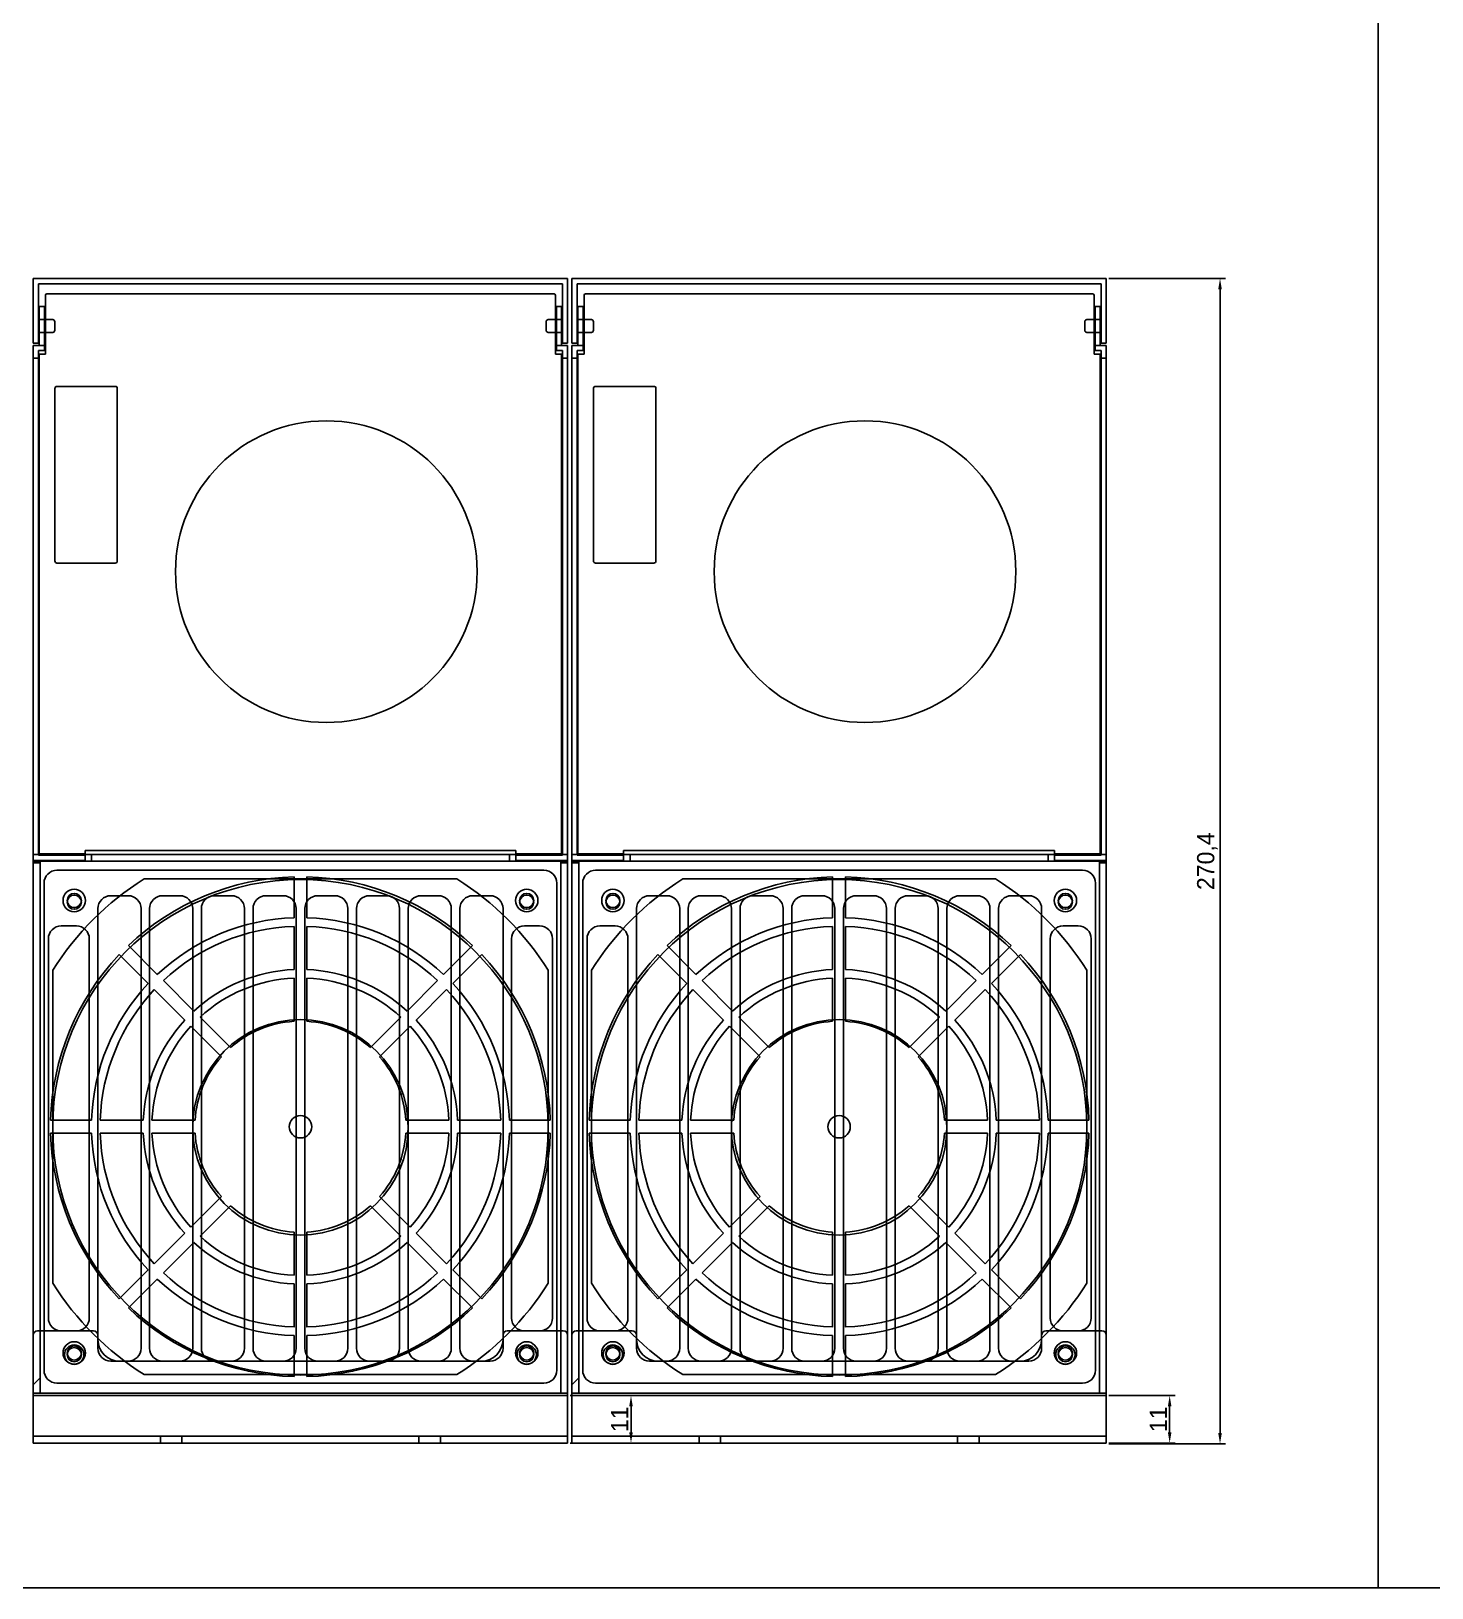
# Model space of a CAD drawing. Header units: millimetres. Extents: x 18670 to 20876, y -1616 to -172.
# Drawn here: x 20005.1 to 20330.2, y -1615.5 to -1254.3 of the extents above; entities that cross this region are included whole.
import ezdxf

# ---------------------------------------------------------------- set-up
doc = ezdxf.new("R2010")
doc.units = ezdxf.units.MM
for name, color, linetype in [('CASE', 7, 'Continuous'), ('CASE BRACKET', 7, 'Continuous'), ('CASE COVER', 7, 'Continuous'), ('FAN', 7, 'Continuous'), ('방열판', 7, 'Continuous')]:
    doc.layers.add(name, color=color, linetype=linetype)
doc.dimstyles.get("Standard").update_dxf_attribs({"dimtxt": 4, "dimasz": 2, "dimexe": 0.4, "dimexo": 0.9, "dimgap": 0.9, "dimtad": 1, "dimdsep": 46, "dimtxsty": 'Standard', "dimcen": 0.09, "dimclrd": 6, "dimclre": 6, "dimclrt": 4, "dimadec": 0, "dimazin": 2, "dimtfac": 1, "dimtofl": 0, "dimtmove": 0, "dimatfit": 3, "dimfxl": 1, "dimtolj": 1, "dimtzin": 0, "dimarcsym": 0})

# ---------------------------------------------------------------- blocks, each defined once
blk = doc.blocks.new('*D823')
at = {"color": 6, "lineweight": -2, "transparency": 16777216}
for p, q in [((20130.23, -1570.93), (20145.56, -1570.93)), ((20144.31, -1573.43), (20144.31, -1579.43)), ((20130.23, -1581.93), (20145.56, -1581.93))]:
    blk.add_line(p, q, dxfattribs=at)
at = {"color": 6, "transparency": 16777216}
for points in [[(20143.89, -1573.43), (20144.73, -1573.43), (20144.31, -1570.93)], [(20143.89, -1579.43), (20144.73, -1579.43), (20144.31, -1581.93)]]:
    blk.add_solid(points, dxfattribs=at)
at = {"layer": 'Defpoints', "color": 0, "transparency": 16777216}
for p in [(20129.61, -1570.93), (20129.61, -1581.93), (20144.31, -1581.93)]:
    blk.add_point(p, dxfattribs=at)
at = {"color": 1, "transparency": 16777216, "insert": (20141.69, -1576.43), "char_height": 4, "attachment_point": 5, "rotation": 90}
blk.add_mtext('11', dxfattribs=at)
blk = doc.blocks.new('*D828')
at = {"color": 6, "lineweight": -2, "transparency": 16777216}
for p, q in [((20255.23, -1311.73), (20282.25, -1311.73)), ((20281, -1314.23), (20281, -1579.63)), ((20255.23, -1582.13), (20282.25, -1582.13))]:
    blk.add_line(p, q, dxfattribs=at)
at = {"color": 6, "transparency": 16777216}
for points in [[(20280.58, -1314.23), (20281.41, -1314.23), (20281, -1311.73)], [(20280.58, -1579.63), (20281.41, -1579.63), (20281, -1582.13)]]:
    blk.add_solid(points, dxfattribs=at)
at = {"layer": 'Defpoints', "color": 0, "transparency": 16777216}
for p in [(20254.61, -1311.73), (20254.61, -1582.13), (20281, -1582.13)]:
    blk.add_point(p, dxfattribs=at)
at = {"color": 1, "transparency": 16777216, "insert": (20278.04, -1446.93), "char_height": 4, "attachment_point": 5, "rotation": 90}
blk.add_mtext('270,4', dxfattribs=at)
blk = doc.blocks.new('*D829')
at = {"color": 6, "lineweight": -2, "transparency": 16777216}
for p, q in [((20255.23, -1570.93), (20270.56, -1570.93)), ((20269.31, -1573.43), (20269.31, -1579.43)), ((20255.23, -1581.93), (20270.56, -1581.93))]:
    blk.add_line(p, q, dxfattribs=at)
at = {"color": 6, "transparency": 16777216}
for points in [[(20268.89, -1573.43), (20269.73, -1573.43), (20269.31, -1570.93)], [(20268.89, -1579.43), (20269.73, -1579.43), (20269.31, -1581.93)]]:
    blk.add_solid(points, dxfattribs=at)
at = {"layer": 'Defpoints', "color": 0, "transparency": 16777216}
for p in [(20254.61, -1570.93), (20254.61, -1581.93), (20269.31, -1581.93)]:
    blk.add_point(p, dxfattribs=at)
at = {"color": 1, "transparency": 16777216, "insert": (20266.69, -1576.43), "char_height": 4, "attachment_point": 5, "rotation": 90}
blk.add_mtext('11', dxfattribs=at)

msp = doc.modelspace()

# ---------------------------------------------------------------- linework, layer by layer
for p, q in [((20317.684, -367.636), (20317.684, -1615.542)), ((18669.776, -1615.542), (20876.286, -1615.542))]:
    msp.add_line(p, q)
at = {"layer": 'CASE'}
for p, q in [((20008.206, -1318.234), (20007.006, -1318.234)), ((20007.006, -1318.234), (20007.006, -1327.234)), ((20008.206, -1318.234), (20008.206, -1328.434)), ((20008.406, -1315.734), (20008.406, -1329.234)), ((20126.306, -1315.234), (20008.906, -1315.234)), ((20126.806, -1315.734), (20126.806, -1329.234)), ((20127.006, -1318.234), (20128.206, -1318.234)), ((20127.006, -1318.234), (20127.006, -1328.434)), ((20128.206, -1318.234), (20128.206, -1327.234)), ((20133.206, -1318.234), (20132.006, -1318.234)), ((20132.006, -1318.234), (20132.006, -1327.234)), ((20133.206, -1318.234), (20133.206, -1328.434)), ((20133.406, -1315.734), (20133.406, -1329.234)), ((20251.306, -1315.234), (20133.906, -1315.234)), ((20251.806, -1315.734), (20251.806, -1329.234)), ((20252.006, -1318.234), (20253.206, -1318.234)), ((20252.006, -1318.234), (20252.006, -1328.434)), ((20253.206, -1318.234), (20253.206, -1327.234)), ((20005.606, -1327.234), (20005.606, -1446.734)), ((20007.006, -1327.234), (20005.606, -1327.234)), ((20006.806, -1328.434), (20006.806, -1445.534)), ((20008.206, -1328.434), (20006.806, -1328.434)), ((20008.206, -1327.234), (20007.006, -1327.234)), ((20007.006, -1329.234), (20007.006, -1445.234)), ((20008.406, -1329.234), (20007.006, -1329.234)), ((20126.806, -1329.234), (20128.206, -1329.234)), ((20127.006, -1327.234), (20128.206, -1327.234)), ((20127.006, -1328.434), (20128.406, -1328.434)), ((20128.206, -1327.234), (20129.606, -1327.234)), ((20128.206, -1329.234), (20128.206, -1445.234)), ((20128.406, -1328.434), (20128.406, -1445.534)), ((20129.606, -1327.234), (20129.606, -1446.734)), ((20130.606, -1327.234), (20130.606, -1446.734)), ((20132.006, -1327.234), (20130.606, -1327.234)), ((20131.806, -1328.434), (20131.806, -1445.534)), ((20133.206, -1328.434), (20131.806, -1328.434)), ((20133.206, -1327.234), (20132.006, -1327.234)), ((20132.006, -1329.234), (20132.006, -1445.234)), ((20133.406, -1329.234), (20132.006, -1329.234)), ((20251.806, -1329.234), (20253.206, -1329.234)), ((20252.006, -1327.234), (20253.206, -1327.234)), ((20252.006, -1328.434), (20253.406, -1328.434)), ((20253.206, -1327.234), (20254.606, -1327.234)), ((20253.206, -1329.234), (20253.206, -1445.234)), ((20253.406, -1328.434), (20253.406, -1445.534)), ((20254.606, -1327.234), (20254.606, -1446.734)), ((20006.806, -1330.234), (20005.606, -1330.234)), ((20128.406, -1330.234), (20129.606, -1330.234)), ((20131.806, -1330.234), (20130.606, -1330.234)), ((20253.406, -1330.234), (20254.606, -1330.234)), ((20010.606, -1337.237), (20010.606, -1377.237)), ((20024.606, -1336.737), (20011.106, -1336.737)), ((20025.106, -1337.237), (20025.106, -1377.237)), ((20135.606, -1337.237), (20135.606, -1377.237)), ((20149.606, -1336.737), (20136.106, -1336.737)), ((20150.106, -1337.237), (20150.106, -1377.237)), ((20024.606, -1377.737), (20011.106, -1377.737)), ((20149.606, -1377.737), (20136.106, -1377.737)), ((20117.606, -1444.434), (20017.606, -1444.434)), ((20017.606, -1444.434), (20017.606, -1445.234)), ((20117.606, -1444.434), (20117.606, -1445.234)), ((20242.606, -1444.434), (20142.606, -1444.434)), ((20142.606, -1444.434), (20142.606, -1445.234)), ((20242.606, -1444.434), (20242.606, -1445.234)), ((20017.606, -1446.734), (20005.606, -1446.734)), ((20017.606, -1445.534), (20006.806, -1445.534)), ((20017.606, -1445.234), (20007.006, -1445.234)), ((20017.606, -1445.534), (20017.606, -1446.734)), ((20117.606, -1445.234), (20128.206, -1445.234)), ((20117.606, -1445.534), (20128.406, -1445.534)), ((20117.606, -1445.534), (20117.606, -1446.734)), ((20117.606, -1446.734), (20129.606, -1446.734)), ((20142.606, -1446.734), (20130.606, -1446.734)), ((20142.606, -1445.534), (20131.806, -1445.534)), ((20142.606, -1445.234), (20132.006, -1445.234)), ((20142.606, -1445.534), (20142.606, -1446.734)), ((20242.606, -1445.234), (20253.206, -1445.234)), ((20242.606, -1445.534), (20253.406, -1445.534)), ((20242.606, -1445.534), (20242.606, -1446.734)), ((20242.606, -1446.734), (20254.606, -1446.734))]:
    msp.add_line(p, q, dxfattribs=at)
at = {"layer": 'CASE', "color": 5}
for p, q in [((20005.606, -1446.934), (20005.606, -1445.334)), ((20129.606, -1445.334), (20005.606, -1445.334)), ((20129.606, -1446.934), (20005.606, -1446.934)), ((20005.606, -1570.334), (20005.606, -1447.334)), ((20007.206, -1447.334), (20005.606, -1447.334)), ((20007.206, -1570.334), (20007.206, -1446.934)), ((20019.106, -1445.334), (20019.106, -1446.934)), ((20116.106, -1445.334), (20116.106, -1446.934)), ((20128.006, -1570.334), (20128.006, -1446.934)), ((20128.006, -1447.334), (20129.606, -1447.334)), ((20129.606, -1446.934), (20129.606, -1445.334)), ((20129.606, -1570.334), (20129.606, -1447.334)), ((20130.606, -1446.934), (20130.606, -1445.334)), ((20254.606, -1445.334), (20130.606, -1445.334)), ((20254.606, -1446.934), (20130.606, -1446.934)), ((20130.606, -1570.334), (20130.606, -1447.334)), ((20132.206, -1447.334), (20130.606, -1447.334)), ((20132.206, -1570.334), (20132.206, -1446.934)), ((20144.106, -1445.334), (20144.106, -1446.934)), ((20241.106, -1445.334), (20241.106, -1446.934)), ((20253.006, -1570.334), (20253.006, -1446.934)), ((20253.006, -1447.334), (20254.606, -1447.334)), ((20254.606, -1446.934), (20254.606, -1445.334)), ((20254.606, -1570.334), (20254.606, -1447.334)), ((20066.106, -1460.058), (20066.106, -1450.554)), ((20069.106, -1460.058), (20069.106, -1450.554)), ((20191.106, -1460.058), (20191.106, -1450.554)), ((20194.106, -1460.058), (20194.106, -1450.554)), ((20066.106, -1472.065), (20066.106, -1462.059)), ((20069.106, -1472.065), (20069.106, -1462.059)), ((20191.106, -1472.065), (20191.106, -1462.059)), ((20194.106, -1472.065), (20194.106, -1462.059)), ((20034.388, -1473.196), (20027.668, -1466.475)), ((20107.544, -1466.475), (20100.823, -1473.196)), ((20159.388, -1473.196), (20152.668, -1466.475)), ((20232.544, -1466.475), (20225.823, -1473.196)), ((20032.267, -1475.317), (20025.547, -1468.597)), ((20109.665, -1468.597), (20102.945, -1475.317)), ((20157.267, -1475.317), (20150.547, -1468.597)), ((20234.665, -1468.597), (20227.945, -1475.317)), ((20040.757, -1483.808), (20033.682, -1476.732)), ((20042.879, -1481.686), (20035.803, -1474.61)), ((20066.106, -1484.08), (20066.106, -1474.067)), ((20069.106, -1484.08), (20069.106, -1474.067)), ((20099.408, -1474.61), (20092.333, -1481.686)), ((20101.53, -1476.732), (20094.454, -1483.808)), ((20165.757, -1483.808), (20158.682, -1476.732)), ((20167.879, -1481.686), (20160.803, -1474.61)), ((20191.106, -1484.08), (20191.106, -1474.067)), ((20194.106, -1484.08), (20194.106, -1474.067)), ((20224.408, -1474.61), (20217.333, -1481.686)), ((20226.53, -1476.732), (20219.454, -1483.808)), ((20051.375, -1490.182), (20044.294, -1483.102)), ((20090.917, -1483.102), (20083.837, -1490.182)), ((20176.375, -1490.182), (20169.294, -1483.102)), ((20215.917, -1483.102), (20208.837, -1490.182)), ((20049.253, -1492.304), (20042.173, -1485.223)), ((20093.039, -1485.223), (20085.958, -1492.304)), ((20174.253, -1492.304), (20167.173, -1485.223)), ((20218.039, -1485.223), (20210.958, -1492.304)), ((20019.129, -1507.034), (20009.625, -1507.034)), ((20031.137, -1507.034), (20021.13, -1507.034)), ((20043.152, -1507.034), (20033.138, -1507.034)), ((20102.073, -1507.034), (20092.06, -1507.034)), ((20114.082, -1507.034), (20104.075, -1507.034)), ((20125.586, -1507.034), (20116.083, -1507.034)), ((20144.129, -1507.034), (20134.625, -1507.034)), ((20156.137, -1507.034), (20146.13, -1507.034)), ((20168.152, -1507.034), (20158.138, -1507.034)), ((20227.073, -1507.034), (20217.06, -1507.034)), ((20239.082, -1507.034), (20229.075, -1507.034)), ((20250.586, -1507.034), (20241.083, -1507.034)), ((20019.129, -1510.034), (20009.625, -1510.034)), ((20031.137, -1510.034), (20021.13, -1510.034)), ((20043.152, -1510.034), (20033.138, -1510.034)), ((20102.073, -1510.034), (20092.06, -1510.034)), ((20114.082, -1510.034), (20104.075, -1510.034)), ((20125.586, -1510.034), (20116.083, -1510.034)), ((20144.129, -1510.034), (20134.625, -1510.034)), ((20156.137, -1510.034), (20146.13, -1510.034)), ((20168.152, -1510.034), (20158.138, -1510.034)), ((20227.073, -1510.034), (20217.06, -1510.034)), ((20239.082, -1510.034), (20229.075, -1510.034)), ((20250.586, -1510.034), (20241.083, -1510.034)), ((20049.253, -1524.765), (20042.173, -1531.846)), ((20051.375, -1526.887), (20044.294, -1533.967)), ((20083.837, -1526.887), (20090.917, -1533.967)), ((20093.039, -1531.846), (20085.958, -1524.765)), ((20174.253, -1524.765), (20167.173, -1531.846)), ((20176.375, -1526.887), (20169.294, -1533.967)), ((20208.837, -1526.887), (20215.917, -1533.967)), ((20218.039, -1531.846), (20210.958, -1524.765)), ((20040.757, -1533.261), (20033.682, -1540.337)), ((20066.106, -1543.002), (20066.106, -1532.989)), ((20069.106, -1543.002), (20069.106, -1532.989)), ((20101.53, -1540.337), (20094.454, -1533.261)), ((20165.757, -1533.261), (20158.682, -1540.337)), ((20191.106, -1543.002), (20191.106, -1532.989)), ((20194.106, -1543.002), (20194.106, -1532.989)), ((20226.53, -1540.337), (20219.454, -1533.261)), ((20042.879, -1535.383), (20035.803, -1542.459)), ((20092.333, -1535.383), (20099.408, -1542.459)), ((20167.879, -1535.383), (20160.803, -1542.459)), ((20217.333, -1535.383), (20224.408, -1542.459)), ((20032.267, -1541.752), (20025.547, -1548.472)), ((20109.665, -1548.472), (20102.945, -1541.752)), ((20157.267, -1541.752), (20150.547, -1548.472)), ((20234.665, -1548.472), (20227.945, -1541.752)), ((20034.388, -1543.873), (20027.668, -1550.594)), ((20066.106, -1555.01), (20066.106, -1545.004)), ((20069.106, -1555.01), (20069.106, -1545.004)), ((20100.823, -1543.873), (20107.544, -1550.594)), ((20159.388, -1543.873), (20152.668, -1550.594)), ((20191.106, -1555.01), (20191.106, -1545.004)), ((20194.106, -1555.01), (20194.106, -1545.004)), ((20225.823, -1543.873), (20232.544, -1550.594)), ((20066.106, -1566.515), (20066.106, -1557.011)), ((20069.106, -1566.515), (20069.106, -1557.011)), ((20191.106, -1566.515), (20191.106, -1557.011)), ((20194.106, -1566.515), (20194.106, -1557.011)), ((20007.206, -1566.813), (20005.606, -1568.413)), ((20132.206, -1566.813), (20130.606, -1568.413)), ((20129.606, -1570.334), (20005.606, -1570.334)), ((20254.606, -1570.334), (20130.606, -1570.334))]:
    msp.add_line(p, q, dxfattribs=at)
at = {"layer": 'CASE'}
for centre in [(20073.606, -1379.734), (20198.606, -1379.734)]:
    msp.add_circle(centre, 35, dxfattribs=at)
at = {"layer": 'CASE', "color": 5}
for centre in [(20015.106, -1456.034), (20120.106, -1456.034), (20140.106, -1456.034), (20245.106, -1456.034), (20067.606, -1508.534), (20192.606, -1508.534), (20015.106, -1561.034), (20120.106, -1561.034), (20140.106, -1561.034), (20245.106, -1561.034)]:
    msp.add_circle(centre, 2.6, dxfattribs=at)
at = {"layer": 'CASE'}
for centre, start, end in [((20008.906, -1315.734), 89.99994, 180), ((20126.306, -1315.734), 0, 89.99994), ((20133.906, -1315.734), 89.99994, 180), ((20251.306, -1315.734), 0, 89.99994), ((20011.106, -1337.237), 90, 180), ((20024.606, -1337.237), 0, 90), ((20136.106, -1337.237), 90, 180), ((20149.606, -1337.237), 0, 90), ((20011.106, -1377.237), 180, 270), ((20024.606, -1377.237), 270, 0), ((20136.106, -1377.237), 180, 270), ((20149.606, -1377.237), 270, 0)]:
    msp.add_arc(centre, 0.5, start, end, dxfattribs=at)
at = {"layer": 'CASE', "color": 5}
for centre, radius, start, end in [((20067.606, -1508.534), 58, 91.48195, 133.51805), ((20067.606, -1508.534), 58, 46.48195, 88.51805), ((20192.606, -1508.534), 58, 91.48195, 133.51805), ((20192.606, -1508.534), 58, 46.48195, 88.51805), ((20067.606, -1508.534), 48.5, 91.77232, 133.22768), ((20067.606, -1508.534), 46.5, 91.84857, 133.15143), ((20067.606, -1508.534), 48.5, 46.77232, 88.22768), ((20067.606, -1508.534), 46.5, 46.84857, 88.15143), ((20192.606, -1508.534), 48.5, 91.77232, 133.22768), ((20192.606, -1508.534), 46.5, 91.84857, 133.15143), ((20192.606, -1508.534), 48.5, 46.77232, 88.22768), ((20192.606, -1508.534), 46.5, 46.84857, 88.15143), ((20067.606, -1508.534), 58, 136.48195, 178.51805), ((20067.606, -1508.534), 58, 1.48195, 43.51805), ((20192.606, -1508.534), 58, 136.48195, 178.51805), ((20192.606, -1508.534), 58, 1.48195, 43.51805), ((20067.606, -1508.534), 36.5, 92.35528, 132.64472), ((20067.606, -1508.534), 36.5, 47.35528, 87.64472), ((20192.606, -1508.534), 36.5, 92.35528, 132.64472), ((20192.606, -1508.534), 36.5, 47.35528, 87.64472), ((20067.606, -1508.534), 48.5, 136.77232, 178.22768), ((20067.606, -1508.534), 46.5, 136.84857, 178.15143), ((20067.606, -1508.534), 34.5, 92.49191, 132.50809), ((20067.606, -1508.534), 34.5, 47.49191, 87.50809), ((20067.606, -1508.534), 46.5, 1.84857, 43.15143), ((20067.606, -1508.534), 48.5, 1.77232, 43.22768), ((20192.606, -1508.534), 48.5, 136.77232, 178.22768), ((20192.606, -1508.534), 46.5, 136.84857, 178.15143), ((20192.606, -1508.534), 34.5, 92.49191, 132.50809), ((20192.606, -1508.534), 34.5, 47.49191, 87.50809), ((20192.606, -1508.534), 46.5, 1.84857, 43.15143), ((20192.606, -1508.534), 48.5, 1.77232, 43.22768), ((20067.606, -1508.534), 36.5, 137.35528, 177.64472), ((20067.606, -1508.534), 24.5, 93.5101, 131.4899), ((20067.606, -1508.534), 24.5, 48.5101, 86.4899), ((20067.606, -1508.534), 36.5, 2.35528, 42.64472), ((20192.606, -1508.534), 36.5, 137.35528, 177.64472), ((20192.606, -1508.534), 24.5, 93.5101, 131.4899), ((20192.606, -1508.534), 24.5, 48.5101, 86.4899), ((20192.606, -1508.534), 36.5, 2.35528, 42.64472), ((20067.606, -1508.534), 34.5, 137.49191, 177.50809), ((20067.606, -1508.534), 34.5, 2.49191, 42.50809), ((20192.606, -1508.534), 34.5, 137.49191, 177.50809), ((20192.606, -1508.534), 34.5, 2.49191, 42.50809), ((20067.606, -1508.534), 24.5, 138.5101, 176.4899), ((20067.606, -1508.534), 24.5, 3.5101, 41.4899), ((20192.606, -1508.534), 24.5, 138.5101, 176.4899), ((20192.606, -1508.534), 24.5, 3.5101, 41.4899), ((20067.606, -1508.534), 58, 181.48195, 223.51805), ((20067.606, -1508.534), 48.5, 181.77232, 223.22768), ((20067.606, -1508.534), 46.5, 181.84857, 223.15143), ((20067.606, -1508.534), 36.5, 182.35528, 222.64472), ((20067.606, -1508.534), 34.5, 182.49191, 222.50809), ((20067.606, -1508.534), 24.5, 183.5101, 221.4899), ((20067.606, -1508.534), 24.5, 318.5101, 356.4899), ((20067.606, -1508.534), 34.5, 317.49191, 357.50809), ((20067.606, -1508.534), 36.5, 317.35528, 357.64472), ((20067.606, -1508.534), 46.5, 316.84857, 358.15143), ((20067.606, -1508.534), 48.5, 316.77232, 358.22768), ((20067.606, -1508.534), 58, 316.48195, 358.51805), ((20192.606, -1508.534), 58, 181.48195, 223.51805), ((20192.606, -1508.534), 48.5, 181.77232, 223.22768), ((20192.606, -1508.534), 46.5, 181.84857, 223.15143), ((20192.606, -1508.534), 36.5, 182.35528, 222.64472), ((20192.606, -1508.534), 34.5, 182.49191, 222.50809), ((20192.606, -1508.534), 24.5, 183.5101, 221.4899), ((20192.606, -1508.534), 24.5, 318.5101, 356.4899), ((20192.606, -1508.534), 34.5, 317.49191, 357.50809), ((20192.606, -1508.534), 36.5, 317.35528, 357.64472), ((20192.606, -1508.534), 46.5, 316.84857, 358.15143), ((20192.606, -1508.534), 48.5, 316.77232, 358.22768), ((20192.606, -1508.534), 58, 316.48195, 358.51805), ((20067.606, -1508.534), 24.5, 228.5101, 266.4899), ((20067.606, -1508.534), 24.5, 273.5101, 311.4899), ((20192.606, -1508.534), 24.5, 228.5101, 266.4899), ((20192.606, -1508.534), 24.5, 273.5101, 311.4899), ((20067.606, -1508.534), 34.5, 227.49191, 267.50809), ((20067.606, -1508.534), 34.5, 272.49191, 312.50809), ((20192.606, -1508.534), 34.5, 227.49191, 267.50809), ((20192.606, -1508.534), 34.5, 272.49191, 312.50809), ((20067.606, -1508.534), 36.5, 227.35528, 267.64472), ((20067.606, -1508.534), 36.5, 272.35528, 312.64472), ((20192.606, -1508.534), 36.5, 227.35528, 267.64472), ((20192.606, -1508.534), 36.5, 272.35528, 312.64472), ((20067.606, -1508.534), 46.5, 226.84857, 268.15143), ((20067.606, -1508.534), 46.5, 271.84857, 313.15143), ((20192.606, -1508.534), 46.5, 226.84857, 268.15143), ((20192.606, -1508.534), 46.5, 271.84857, 313.15143), ((20067.606, -1508.534), 48.5, 226.77232, 268.22768), ((20067.606, -1508.534), 48.5, 271.77232, 313.22768), ((20192.606, -1508.534), 48.5, 226.77232, 268.22768), ((20192.606, -1508.534), 48.5, 271.77232, 313.22768), ((20067.606, -1508.534), 58, 226.48195, 268.51805), ((20067.606, -1508.534), 58, 271.48195, 313.51805), ((20192.606, -1508.534), 58, 226.48195, 268.51805), ((20192.606, -1508.534), 58, 271.48195, 313.51805)]:
    msp.add_arc(centre, radius, start, end, dxfattribs=at)
at = {"layer": 'CASE BRACKET', "color": 2}
for p, q in [((20019.606, -1555.933), (20006.606, -1555.933)), ((20128.606, -1555.933), (20115.606, -1555.933)), ((20144.606, -1555.933), (20131.606, -1555.933)), ((20253.606, -1555.933), (20240.606, -1555.933)), ((20005.606, -1581.934), (20005.606, -1556.933)), ((20020.606, -1557.933), (20020.606, -1556.933)), ((20114.606, -1557.933), (20114.606, -1556.933)), ((20129.606, -1581.934), (20129.606, -1556.933)), ((20130.606, -1581.934), (20130.606, -1556.933)), ((20145.606, -1557.933), (20145.606, -1556.933)), ((20239.606, -1557.933), (20239.606, -1556.933)), ((20254.606, -1581.934), (20254.606, -1556.933)), ((20109.606, -1562.933), (20025.606, -1562.933)), ((20234.606, -1562.933), (20150.606, -1562.933)), ((20129.606, -1580.334), (20005.606, -1580.334)), ((20129.606, -1581.934), (20005.606, -1581.934)), ((20035.106, -1580.334), (20035.106, -1581.934)), ((20040.106, -1580.334), (20040.106, -1581.934)), ((20095.106, -1580.334), (20095.106, -1581.934)), ((20100.106, -1580.334), (20100.106, -1581.934)), ((20254.606, -1580.334), (20130.606, -1580.334)), ((20254.606, -1581.934), (20130.606, -1581.934)), ((20160.106, -1580.334), (20160.106, -1581.934)), ((20165.106, -1580.334), (20165.106, -1581.934)), ((20220.106, -1580.334), (20220.106, -1581.934)), ((20225.106, -1580.334), (20225.106, -1581.934))]:
    msp.add_line(p, q, dxfattribs=at)
for centre in [(20015.106, -1561.434), (20120.106, -1561.434), (20140.106, -1561.434), (20245.106, -1561.434)]:
    msp.add_circle(centre, 2.25, dxfattribs=at)
for centre, radius, start, end in [((20006.606, -1556.933), 1, 90, 180), ((20019.606, -1556.933), 1, 0, 90), ((20115.606, -1556.933), 1, 90, 180), ((20128.606, -1556.933), 1, 0, 90), ((20131.606, -1556.933), 1, 90, 180), ((20144.606, -1556.933), 1, 0, 90), ((20240.606, -1556.933), 1, 90, 180), ((20253.606, -1556.933), 1, 0, 90), ((20025.606, -1557.933), 5, 180, 270), ((20109.606, -1557.933), 5, 270, 0), ((20150.606, -1557.933), 5, 180, 270), ((20234.606, -1557.933), 5, 270, 0)]:
    msp.add_arc(centre, radius, start, end, dxfattribs=at)
at = {"layer": 'CASE COVER'}
for p, q in [((20129.606, -1311.734), (20005.606, -1311.734)), ((20005.606, -1311.734), (20005.606, -1326.734)), ((20128.406, -1312.934), (20006.806, -1312.934)), ((20006.806, -1312.934), (20006.806, -1326.734)), ((20128.406, -1312.934), (20128.406, -1326.734)), ((20129.606, -1311.734), (20129.606, -1326.734)), ((20254.606, -1311.734), (20130.606, -1311.734)), ((20130.606, -1311.734), (20130.606, -1326.734)), ((20253.406, -1312.934), (20131.806, -1312.934)), ((20131.806, -1312.934), (20131.806, -1326.734)), ((20253.406, -1312.934), (20253.406, -1326.734)), ((20254.606, -1311.734), (20254.606, -1326.734)), ((20010.106, -1321.234), (20006.806, -1321.234)), ((20010.606, -1321.734), (20010.606, -1323.734)), ((20124.606, -1321.734), (20124.606, -1323.734)), ((20125.106, -1321.234), (20128.406, -1321.234)), ((20135.106, -1321.234), (20131.806, -1321.234)), ((20135.606, -1321.734), (20135.606, -1323.734)), ((20249.606, -1321.734), (20249.606, -1323.734)), ((20250.106, -1321.234), (20253.406, -1321.234)), ((20010.106, -1324.234), (20006.806, -1324.234)), ((20125.106, -1324.234), (20128.406, -1324.234)), ((20135.106, -1324.234), (20131.806, -1324.234)), ((20250.106, -1324.234), (20253.406, -1324.234)), ((20006.806, -1326.734), (20005.606, -1326.734)), ((20128.406, -1326.734), (20129.606, -1326.734)), ((20131.806, -1326.734), (20130.606, -1326.734)), ((20253.406, -1326.734), (20254.606, -1326.734))]:
    msp.add_line(p, q, dxfattribs=at)
for centre, start, end in [((20010.106, -1321.734), 0, 90), ((20125.106, -1321.734), 90, 180), ((20135.106, -1321.734), 0, 90), ((20250.106, -1321.734), 90, 180), ((20010.106, -1323.734), 270, 360), ((20125.106, -1323.734), 180, 270), ((20135.106, -1323.734), 270, 360), ((20250.106, -1323.734), 180, 270)]:
    msp.add_arc(centre, 0.5, start, end, dxfattribs=at)
at = {"layer": 'FAN', "color": 5}
for p, q in [((20008.106, -1452.034), (20008.106, -1565.034)), ((20011.106, -1449.034), (20124.106, -1449.034)), ((20031.305, -1451.034), (20103.907, -1451.034)), ((20127.106, -1452.034), (20127.106, -1565.034)), ((20133.106, -1452.034), (20133.106, -1565.034)), ((20136.106, -1449.034), (20249.106, -1449.034)), ((20156.305, -1451.034), (20228.907, -1451.034)), ((20252.106, -1452.034), (20252.106, -1565.034)), ((20010.106, -1472.233), (20010.106, -1544.834)), ((20125.106, -1472.233), (20125.106, -1544.834)), ((20135.106, -1472.233), (20135.106, -1544.834)), ((20250.106, -1472.233), (20250.106, -1544.834)), ((20031.305, -1566.034), (20103.907, -1566.034)), ((20156.305, -1566.034), (20228.907, -1566.034)), ((20011.106, -1568.034), (20124.106, -1568.034)), ((20136.106, -1568.034), (20249.106, -1568.034))]:
    msp.add_line(p, q, dxfattribs=at)
at = {"layer": 'FAN', "color": 5, "ltscale": 10}
for centre, radius in [((20067.606, -1508.684), 57.5), ((20192.606, -1508.684), 57.5), ((20067.606, -1508.684), 25), ((20192.606, -1508.684), 25)]:
    msp.add_circle(centre, radius, dxfattribs=at)
at = {"layer": 'FAN', "color": 5}
for centre in [(20015.106, -1456.034), (20120.106, -1456.034), (20140.106, -1456.034), (20245.106, -1456.034), (20015.106, -1561.034), (20120.106, -1561.034), (20140.106, -1561.034), (20245.106, -1561.034)]:
    msp.add_circle(centre, 1.65, dxfattribs=at)
for centre, radius, start, end in [((20011.106, -1452.034), 3, 90, 180), ((20067.606, -1508.534), 68, 122.26498, 147.73502), ((20067.606, -1508.534), 68, 32.26498, 57.73502), ((20124.106, -1452.034), 3, 0, 90), ((20136.106, -1452.034), 3, 90, 180), ((20192.606, -1508.534), 68, 122.26498, 147.73502), ((20192.606, -1508.534), 68, 32.26498, 57.73502), ((20249.106, -1452.034), 3, 0, 90), ((20067.606, -1508.534), 68, 212.26498, 237.73502), ((20067.606, -1508.534), 68, 302.26498, 327.73502), ((20192.606, -1508.534), 68, 212.26498, 237.73502), ((20192.606, -1508.534), 68, 302.26498, 327.73502), ((20011.106, -1565.034), 3, 180, 270), ((20124.106, -1565.034), 3, 270, 0), ((20136.106, -1565.034), 3, 180, 270), ((20249.106, -1565.034), 3, 270, 0)]:
    msp.add_arc(centre, radius, start, end, dxfattribs=at)
at = {"layer": '방열판', "ltscale": 10}
for p, q in [((20005.606, -1446.934), (20005.606, -1570.934)), ((20129.606, -1446.934), (20005.606, -1446.934)), ((20129.606, -1570.934), (20129.606, -1446.934)), ((20130.606, -1446.934), (20130.606, -1570.934)), ((20254.606, -1446.934), (20130.606, -1446.934)), ((20254.606, -1570.934), (20254.606, -1446.934)), ((20023.606, -1454.934), (20027.606, -1454.934)), ((20035.606, -1454.934), (20039.606, -1454.934)), ((20047.606, -1454.934), (20051.606, -1454.934)), ((20059.606, -1454.934), (20063.606, -1454.934)), ((20075.606, -1454.934), (20071.606, -1454.934)), ((20087.606, -1454.934), (20083.606, -1454.934)), ((20099.606, -1454.934), (20095.606, -1454.934)), ((20111.606, -1454.934), (20107.606, -1454.934)), ((20148.606, -1454.934), (20152.606, -1454.934)), ((20160.606, -1454.934), (20164.606, -1454.934)), ((20172.606, -1454.934), (20176.606, -1454.934)), ((20184.606, -1454.934), (20188.606, -1454.934)), ((20200.606, -1454.934), (20196.606, -1454.934)), ((20212.606, -1454.934), (20208.606, -1454.934)), ((20224.606, -1454.934), (20220.606, -1454.934)), ((20236.606, -1454.934), (20232.606, -1454.934)), ((20020.606, -1457.934), (20020.606, -1559.934)), ((20030.606, -1457.934), (20030.606, -1559.934)), ((20032.606, -1457.934), (20032.606, -1559.934)), ((20042.606, -1457.934), (20042.606, -1559.934)), ((20044.606, -1457.934), (20044.606, -1559.934)), ((20054.606, -1457.934), (20054.606, -1559.934)), ((20056.606, -1457.934), (20056.606, -1559.934)), ((20066.606, -1457.934), (20066.606, -1559.934)), ((20068.606, -1457.934), (20068.606, -1559.934)), ((20078.606, -1457.934), (20078.606, -1559.934)), ((20080.606, -1457.934), (20080.606, -1559.934)), ((20090.606, -1457.934), (20090.606, -1559.934)), ((20092.606, -1457.934), (20092.606, -1559.934)), ((20102.606, -1457.934), (20102.606, -1559.934)), ((20104.606, -1457.934), (20104.606, -1559.934)), ((20114.606, -1457.934), (20114.606, -1559.934)), ((20145.606, -1457.934), (20145.606, -1559.934)), ((20155.606, -1457.934), (20155.606, -1559.934)), ((20157.606, -1457.934), (20157.606, -1559.934)), ((20167.606, -1457.934), (20167.606, -1559.934)), ((20169.606, -1457.934), (20169.606, -1559.934)), ((20179.606, -1457.934), (20179.606, -1559.934)), ((20181.606, -1457.934), (20181.606, -1559.934)), ((20191.606, -1457.934), (20191.606, -1559.934)), ((20193.606, -1457.934), (20193.606, -1559.934)), ((20203.606, -1457.934), (20203.606, -1559.934)), ((20205.606, -1457.934), (20205.606, -1559.934)), ((20215.606, -1457.934), (20215.606, -1559.934)), ((20217.606, -1457.934), (20217.606, -1559.934)), ((20227.606, -1457.934), (20227.606, -1559.934)), ((20229.606, -1457.934), (20229.606, -1559.934)), ((20239.606, -1457.934), (20239.606, -1559.934)), ((20012.106, -1461.934), (20015.606, -1461.934)), ((20123.106, -1461.934), (20119.606, -1461.934)), ((20137.106, -1461.934), (20140.606, -1461.934)), ((20248.106, -1461.934), (20244.606, -1461.934)), ((20009.106, -1552.934), (20009.106, -1464.934)), ((20018.606, -1464.934), (20018.606, -1552.934)), ((20116.606, -1464.934), (20116.606, -1552.934)), ((20126.106, -1552.934), (20126.106, -1464.934)), ((20134.106, -1552.934), (20134.106, -1464.934)), ((20143.606, -1464.934), (20143.606, -1552.934)), ((20241.606, -1464.934), (20241.606, -1552.934)), ((20251.106, -1552.934), (20251.106, -1464.934)), ((20012.106, -1555.934), (20015.606, -1555.934)), ((20123.106, -1555.934), (20119.606, -1555.934)), ((20137.106, -1555.934), (20140.606, -1555.934)), ((20248.106, -1555.934), (20244.606, -1555.934)), ((20023.606, -1562.934), (20027.606, -1562.934)), ((20035.606, -1562.934), (20039.606, -1562.934)), ((20047.606, -1562.934), (20051.606, -1562.934)), ((20059.606, -1562.934), (20063.606, -1562.934)), ((20075.606, -1562.934), (20071.606, -1562.934)), ((20087.606, -1562.934), (20083.606, -1562.934)), ((20099.606, -1562.934), (20095.606, -1562.934)), ((20111.606, -1562.934), (20107.606, -1562.934)), ((20148.606, -1562.934), (20152.606, -1562.934)), ((20160.606, -1562.934), (20164.606, -1562.934)), ((20172.606, -1562.934), (20176.606, -1562.934)), ((20184.606, -1562.934), (20188.606, -1562.934)), ((20200.606, -1562.934), (20196.606, -1562.934)), ((20212.606, -1562.934), (20208.606, -1562.934)), ((20224.606, -1562.934), (20220.606, -1562.934)), ((20236.606, -1562.934), (20232.606, -1562.934)), ((20005.606, -1570.934), (20129.606, -1570.934)), ((20130.606, -1570.934), (20254.606, -1570.934))]:
    msp.add_line(p, q, dxfattribs=at)
at = {"layer": '방열판'}
for centre in [(20015.106, -1456.434), (20120.106, -1456.434), (20140.106, -1456.434), (20245.106, -1456.434), (20015.106, -1561.434), (20120.106, -1561.434), (20140.106, -1561.434), (20245.106, -1561.434)]:
    msp.add_circle(centre, 1.65, dxfattribs=at)
at = {"layer": '방열판', "ltscale": 10}
for centre, start, end in [((20023.606, -1457.934), 90, 180), ((20027.606, -1457.934), 0, 90), ((20035.606, -1457.934), 90, 180), ((20039.606, -1457.934), 0, 90), ((20047.606, -1457.934), 90, 180), ((20051.606, -1457.934), 0, 90), ((20059.606, -1457.934), 90, 180), ((20063.606, -1457.934), 0, 90), ((20071.606, -1457.934), 90, 180), ((20075.606, -1457.934), 0, 90), ((20083.606, -1457.934), 90, 180), ((20087.606, -1457.934), 0, 90), ((20095.606, -1457.934), 90, 180), ((20099.606, -1457.934), 0, 90), ((20107.606, -1457.934), 90, 180), ((20111.606, -1457.934), 0, 90), ((20148.606, -1457.934), 90, 180), ((20152.606, -1457.934), 0, 90), ((20160.606, -1457.934), 90, 180), ((20164.606, -1457.934), 0, 90), ((20172.606, -1457.934), 90, 180), ((20176.606, -1457.934), 0, 90), ((20184.606, -1457.934), 90, 180), ((20188.606, -1457.934), 0, 90), ((20196.606, -1457.934), 90, 180), ((20200.606, -1457.934), 0, 90), ((20208.606, -1457.934), 90, 180), ((20212.606, -1457.934), 0, 90), ((20220.606, -1457.934), 90, 180), ((20224.606, -1457.934), 0, 90), ((20232.606, -1457.934), 90, 180), ((20236.606, -1457.934), 0, 90), ((20012.106, -1464.934), 90, 180), ((20015.606, -1464.934), 0, 90), ((20119.606, -1464.934), 90, 180), ((20123.106, -1464.934), 0, 90), ((20137.106, -1464.934), 90, 180), ((20140.606, -1464.934), 0, 90), ((20244.606, -1464.934), 90, 180), ((20248.106, -1464.934), 0, 90), ((20012.106, -1552.934), 180, 270), ((20015.606, -1552.934), 270, 0), ((20119.606, -1552.934), 180, 270), ((20123.106, -1552.934), 270, 0), ((20137.106, -1552.934), 180, 270), ((20140.606, -1552.934), 270, 0), ((20244.606, -1552.934), 180, 270), ((20248.106, -1552.934), 270, 0), ((20023.606, -1559.934), 180, 270), ((20027.606, -1559.934), 270, 0), ((20035.606, -1559.934), 180, 270), ((20039.606, -1559.934), 270, 0), ((20047.606, -1559.934), 180, 270), ((20051.606, -1559.934), 270, 0), ((20059.606, -1559.934), 180, 270), ((20063.606, -1559.934), 270, 0), ((20071.606, -1559.934), 180, 270), ((20075.606, -1559.934), 270, 0), ((20083.606, -1559.934), 180, 270), ((20087.606, -1559.934), 270, 0), ((20095.606, -1559.934), 180, 270), ((20099.606, -1559.934), 270, 0), ((20107.606, -1559.934), 180, 270), ((20111.606, -1559.934), 270, 0), ((20148.606, -1559.934), 180, 270), ((20152.606, -1559.934), 270, 0), ((20160.606, -1559.934), 180, 270), ((20164.606, -1559.934), 270, 0), ((20172.606, -1559.934), 180, 270), ((20176.606, -1559.934), 270, 0), ((20184.606, -1559.934), 180, 270), ((20188.606, -1559.934), 270, 0), ((20196.606, -1559.934), 180, 270), ((20200.606, -1559.934), 270, 0), ((20208.606, -1559.934), 180, 270), ((20212.606, -1559.934), 270, 0), ((20220.606, -1559.934), 180, 270), ((20224.606, -1559.934), 270, 0), ((20232.606, -1559.934), 180, 270), ((20236.606, -1559.934), 270, 0)]:
    msp.add_arc(centre, 3, start, end, dxfattribs=at)

# ---------------------------------------------------------------- dimensions: what is measured, and where the dimension line sits
at = {"color": 2}
dim = msp.add_linear_dim(base=(20280.996, -1582.134), p1=(20254.606, -1311.734), p2=(20254.606, -1582.134), angle=90, dimstyle='Standard', override={"dimasz": 2.5, "dimexe": 1.25, "dimexo": 0.625, "dimgap": 0.625, "dimdsep": 44, "dimcen": 2.5, "dimclrt": 1, "dimazin": 0, "dimtofl": 1, "dimtolj": 0, "dimtzin": 8}, dxfattribs=at)
dim.commit()
dim.dimension.update_dxf_attribs({"geometry": '*D828', "text_midpoint": (20278.037, -1446.934)})
for base, p1, p2, picture, middle in [((20144.311, -1581.934), (20129.606, -1570.934), (20129.606, -1581.934), '*D823', (20141.686, -1576.434)), ((20269.311, -1581.934), (20254.606, -1570.934), (20254.606, -1581.934), '*D829', (20266.686, -1576.434))]:
    dim = msp.add_linear_dim(base=base, p1=p1, p2=p2, angle=90, dimstyle='Standard', override={"dimasz": 2.5, "dimexe": 1.25, "dimexo": 0.625, "dimgap": 0.625, "dimdsep": 44, "dimcen": 2.5, "dimclrt": 1, "dimazin": 0, "dimtofl": 1, "dimtolj": 0, "dimtzin": 8})
    dim.commit()
    dim.dimension.update_dxf_attribs({"geometry": picture, "text_midpoint": middle})

doc.saveas('drawing.dxf')
